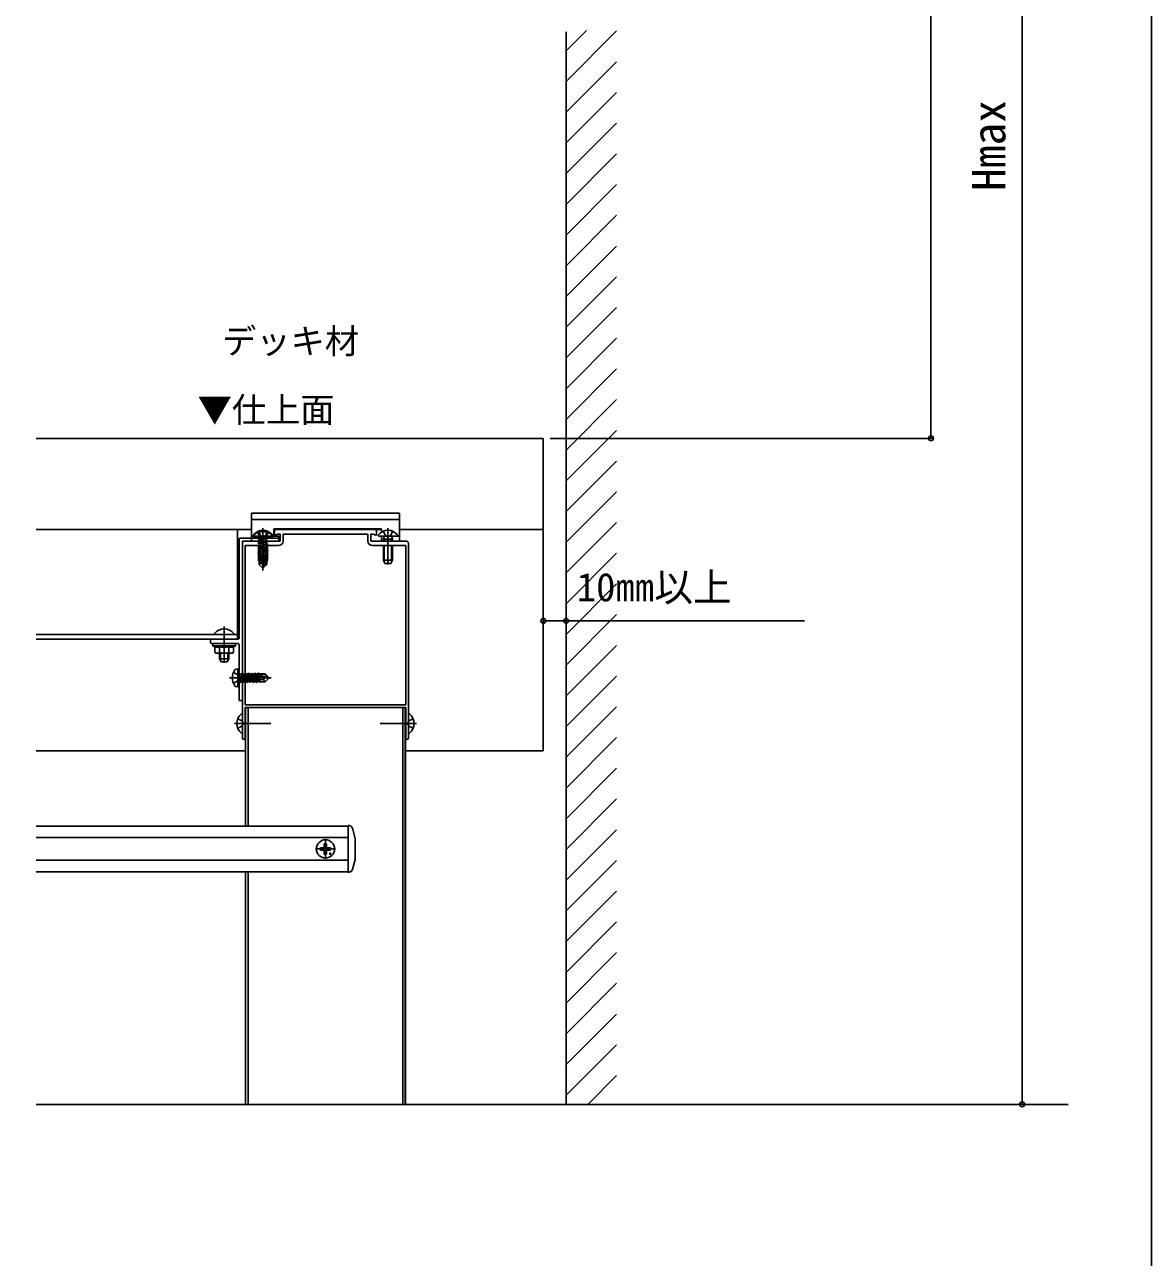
# Model space of a CAD drawing. Units: millimetres, scale not verified. Extents: x -875 to 875, y -1304 to 1297.
# Drawn here: x 381 to 875, y -66 to 474 of the extents above; entities that cross this region are included whole.
import ezdxf
from ezdxf.enums import TextEntityAlignment as Align

# ---------------------------------------------------------------- set-up
doc = ezdxf.new("R2010")
doc.units = ezdxf.units.MM
doc.header["$LTSCALE"] = 8
for name, color, linetype in [('0-1_USER1', 3, 'Continuous'), ('0-2_YKK_11', 7, 'Continuous'), ('0-3_YKK_12', 2, 'Continuous'), ('0-4_YKK_13', 4, 'Continuous'), ('0-5_YKK_D', 6, 'Continuous'), ('0-6_YKK_ZWAK', 7, 'Continuous'), ('0-7_YSS_K', 3, 'Continuous')]:
    doc.layers.add(name, color=color, linetype=linetype)
doc.styles.add('ＭＳ ゴシック', font='')
doc.styles.get('ＭＳ ゴシック').set_extended_font_data('MS Gothic')

msp = doc.modelspace()

# ---------------------------------------------------------------- linework, layer by layer
at = {"layer": '0-2_YKK_11'}
for points in [[(477.476, 247.8), (492.976, 247.8), (492.976, 250.8), (491.776, 250.8), (491.476, 250.5), (490.476, 250.5), (490.476, 252.8), (535.276, 252.8), (535.276, 250.5), (534.276, 250.5), (533.976, 250.8), (532.776, 250.8), (532.776, 247.8), (548.276, 247.8)], [(531.476, 247.8), (531.476, 250.8), (494.276, 250.8), (494.276, 247.8)], [(476.476, 161.4), (476.476, 167.342), (476.596, 167.525), (476.596, 168.075), (476.476, 168.258), (476.476, 246.8)], [(477.676, 176), (548.076, 176), (548.076, 245.8), (533.476, 245.8)], [(492.276, 245.8), (477.676, 245.8), (477.676, 176)], [(549.276, 246.8), (549.276, 168.258), (549.156, 168.075), (549.156, 167.525), (549.276, 167.342), (549.276, 161.4)], [(548.076, 161.4), (548.076, 174.8), (477.676, 174.8), (477.676, 161.4)]]:
    msp.add_lwpolyline(points, dxfattribs=at)
for centre, radius, start, end in [((477.476, 246.8), 1, 90.00001, 179.99999), ((492.276, 247.8), 2, 270.00001, 359.99999), ((533.476, 247.8), 2, 180.00001, 269.99999), ((548.276, 246.8), 1, 0.00001, 89.99999), ((477.076, 161.4), 0.6, 179.99999, 0.00001), ((548.676, 161.4), 0.6, 179.99999, 0.00001)]:
    msp.add_arc(centre, radius, start, end, dxfattribs=at)
at = {"layer": '0-3_YKK_12'}
for p, q in [((385.978, 292.8), (608.376, 292.8)), ((608.376, 292.8), (608.376, 155.8)), ((472.376, 252.8), (385.978, 252.8)), ((385.978, 252.8), (480.476, 252.8)), ((474.376, 252.8), (474.376, 204.8)), ((490.276, 252.8), (537.476, 252.8)), ((545.276, 252.8), (608.376, 252.8)), ((474.376, 206.8), (385.978, 206.8)), ((468.476, 210.3), (468.476, 194.337)), ((474.376, 204.8), (385.978, 204.8)), ((477.796, 174.8), (547.956, 174.8)), ((477.796, 174.8), (477.796, 122.8)), ((477.876, 174.8), (477.876, 160.8)), ((477.876, 174.8), (477.876, 122.8)), ((478.976, 174.8), (478.976, 122.8)), ((546.776, 174.8), (546.776, 0.8)), ((472.976, 167.8), (488.939, 167.8)), ((552.776, 167.8), (536.813, 167.8)), ((385.978, 155.8), (477.796, 155.8)), ((547.956, 155.8), (608.376, 155.8)), ((522.876, 117.8), (385.978, 117.8)), ((512.876, 117.2), (512.876, 108.4)), ((517.276, 112.8), (508.476, 112.8)), ((522.876, 107.8), (385.978, 107.8)), ((522.876, 102.8), (385.978, 102.8)), ((477.796, 102.8), (477.796, 0.8)), ((477.876, 102.8), (477.876, 0.8)), ((478.976, 102.8), (478.976, 0.8))]:
    msp.add_line(p, q, dxfattribs=at)
for points in [[(547.876, 174.8), (547.876, 155.8), (547.876, 0.8)], [(547.956, 174.8), (547.956, 155.8), (547.956, 0.8)], [(522.876, 102.8), (522.876, 122.8), (385.978, 122.8)]]:
    msp.add_lwpolyline(points, dxfattribs=at)
at = {"layer": '0-4_YKK_13'}
for p, q in [((545.276, 260), (480.476, 260)), ((480.476, 257.394), (480.476, 260)), ((545.276, 257.394), (545.276, 260)), ((480.476, 257.317), (480.476, 257.394)), ((480.476, 257.3), (480.476, 257.317)), ((480.476, 257.3), (545.276, 257.3)), ((480.476, 250.3), (480.476, 257.3)), ((545.276, 257.317), (545.276, 257.394)), ((545.276, 257.3), (545.276, 257.317)), ((545.276, 250.3), (545.276, 257.3)), ((492.176, 249), (475.476, 249)), ((480.476, 250), (480.476, 250.3)), ((492.476, 250), (480.476, 250)), ((480.476, 249), (480.476, 250)), ((480.476, 248.8), (480.476, 249)), ((481.476, 249.5), (481.617, 250.302)), ((489.476, 249.5), (481.476, 249.5)), ((481.476, 249.5), (481.564, 249)), ((481.5, 250), (489.452, 250)), ((489.388, 249), (481.564, 249)), ((483.376, 248.35), (486.976, 248.95)), ((486.976, 248.85), (483.376, 248.25)), ((483.376, 248.35), (483.926, 248.667)), ((483.401, 252.077), (484.331, 250.212)), ((486.976, 248.95), (483.926, 248.667)), ((483.926, 247.932), (486.976, 248.85)), ((483.926, 248.8), (483.926, 248.667)), ((484.331, 250.212), (484.729, 250)), ((485.476, 253.5), (485.476, 237.537)), ((485.476, 253.2), (485.476, 234.89)), ((485.476, 245.8), (485.476, 252)), ((486.621, 250.212), (486.223, 250)), ((487.551, 252.077), (486.621, 250.212)), ((486.976, 248.95), (486.976, 248.85)), ((487.026, 248.8), (487.026, 247.967)), ((489.476, 249.5), (489.334, 250.302)), ((489.476, 249.5), (489.388, 249)), ((490.276, 253.1), (537.476, 253.1)), ((490.276, 250.3), (490.276, 253.1)), ((490.276, 250), (490.276, 250.3)), ((492.476, 249), (492.476, 250)), ((492.476, 248.8), (492.476, 249)), ((492.476, 247.8), (492.476, 248.8)), ((492.476, 248.1), (492.476, 248.7)), ((536.3, 250), (544.252, 250)), ((537.476, 253.1), (537.476, 251.7)), ((537.476, 249), (537.476, 248.8)), ((537.476, 248.8), (537.476, 247.8)), ((538.201, 252.077), (539.131, 250.212)), ((538.276, 248.6), (538.42, 249.412)), ((538.655, 248.6), (538.415, 249.615)), ((539.131, 250.212), (540.276, 249.603)), ((540.276, 253.5), (540.276, 237.537)), ((540.276, 245.8), (540.276, 252)), ((541.421, 250.212), (540.276, 249.603)), ((542.351, 252.077), (541.421, 250.212)), ((541.897, 248.6), (542.137, 249.615)), ((542.276, 248.6), (542.131, 249.412)), ((545.276, 250), (545.276, 250.3)), ((545.276, 248.8), (545.276, 249)), ((545.276, 247.8), (545.276, 248.8)), ((474.976, 248.5), (474.976, 205.1)), ((476.476, 178.1), (476.476, 247.5)), ((476.776, 247.8), (492.176, 247.8)), ((483.376, 248.35), (483.376, 248.25)), ((483.376, 248.35), (483.376, 248.25)), ((483.376, 248.25), (483.926, 247.932)), ((483.376, 246.95), (487.576, 247.65)), ((487.576, 247.55), (483.376, 246.85)), ((483.376, 246.95), (483.926, 247.267)), ((483.376, 246.95), (483.376, 246.85)), ((483.376, 246.85), (483.926, 246.532)), ((483.376, 245.55), (487.576, 246.25)), ((487.576, 246.15), (483.376, 245.45)), ((483.376, 245.55), (483.926, 245.867)), ((483.376, 245.55), (483.376, 245.45)), ((483.376, 245.45), (483.926, 245.132)), ((483.376, 244.15), (487.576, 244.85)), ((487.576, 244.75), (483.376, 244.05)), ((483.376, 244.15), (483.926, 244.467)), ((483.376, 244.15), (483.376, 244.05)), ((483.376, 244.05), (483.926, 243.732)), ((483.376, 242.75), (487.576, 243.45)), ((487.576, 243.35), (483.376, 242.65)), ((483.476, 245.8), (483.476, 239.4)), ((483.855, 245.8), (483.855, 238.642)), ((487.026, 247.967), (483.926, 247.267)), ((483.926, 247.932), (483.926, 247.267)), ((487.026, 247.232), (483.926, 246.532)), ((487.026, 246.567), (483.926, 245.867)), ((483.926, 246.532), (483.926, 245.867)), ((487.026, 245.167), (483.926, 244.467)), ((483.926, 245.132), (483.926, 244.467)), ((487.026, 243.767), (483.926, 243.067)), ((483.926, 243.732), (483.926, 243.067)), ((487.576, 247.65), (487.026, 247.967)), ((487.576, 247.55), (487.026, 247.232)), ((487.026, 247.232), (487.026, 246.567)), ((487.576, 246.25), (487.026, 246.567)), ((487.026, 245.832), (487.026, 245.167)), ((487.576, 244.85), (487.026, 245.167)), ((487.026, 244.432), (487.026, 243.767)), ((487.576, 243.45), (487.026, 243.767)), ((487.097, 245.8), (487.097, 238.642)), ((487.476, 245.8), (487.476, 239.4)), ((487.576, 247.65), (487.576, 247.55)), ((487.576, 246.25), (487.576, 246.15)), ((487.576, 244.85), (487.576, 244.75)), ((487.576, 243.45), (487.576, 243.35)), ((545.276, 247.8), (537.476, 247.8)), ((542.276, 248.6), (538.276, 248.6)), ((538.276, 248.6), (538.276, 247.8)), ((538.276, 245.8), (538.276, 239.4)), ((538.655, 248.6), (538.655, 247.8)), ((538.655, 245.8), (538.655, 238.642)), ((541.897, 248.6), (541.897, 247.8)), ((541.897, 245.8), (541.897, 238.642)), ((542.276, 248.6), (542.276, 247.8)), ((542.276, 245.8), (542.276, 239.4)), ((483.376, 242.75), (483.926, 243.067)), ((483.376, 242.75), (483.376, 242.65)), ((483.376, 242.65), (483.926, 242.332)), ((483.376, 241.35), (487.576, 242.05)), ((487.576, 241.95), (483.376, 241.25)), ((483.376, 241.35), (483.926, 241.667)), ((483.376, 241.35), (483.376, 241.25)), ((483.376, 241.25), (483.926, 240.932)), ((487.476, 239.4), (483.476, 239.4)), ((484.176, 238), (483.476, 239.4)), ((486.154, 240.49), (483.576, 240.065)), ((483.576, 240.065), (483.926, 240.267)), ((483.776, 239.971), (483.576, 240.065)), ((483.776, 239.971), (483.776, 237.55)), ((486.02, 239.9), (483.776, 239.9)), ((484.731, 238.351), (483.776, 237.55)), ((487.026, 242.367), (483.926, 241.667)), ((483.926, 242.332), (483.926, 241.667)), ((486.381, 241.487), (483.926, 240.932)), ((483.926, 240.932), (483.926, 240.267)), ((486.222, 240.786), (483.926, 240.267)), ((486.776, 238), (484.176, 238)), ((486.094, 240.224), (484.428, 239.9)), ((486.808, 241.622), (485.626, 236.424)), ((487.476, 239.4), (486.776, 238)), ((487.026, 240.967), (486.873, 240.933)), ((486.876, 241.452), (486.876, 237.674)), ((487.476, 240.708), (486.876, 240.609)), ((487.476, 240.492), (486.876, 240.376)), ((487.176, 239.9), (486.876, 239.9)), ((487.026, 243.032), (487.026, 242.367)), ((487.576, 242.05), (487.026, 242.367)), ((487.026, 241.632), (487.026, 240.967)), ((487.476, 240.708), (487.026, 240.967)), ((487.176, 240.319), (487.176, 237.55)), ((487.476, 240.708), (487.476, 240.492)), ((487.576, 242.05), (487.576, 241.95)), ((542.276, 239.4), (538.276, 239.4)), ((538.976, 238), (538.276, 239.4)), ((541.576, 238), (538.976, 238)), ((542.276, 239.4), (541.576, 238)), ((485.326, 236), (483.776, 237.55)), ((485.476, 237.506), (485.326, 236)), ((485.326, 236), (485.626, 236)), ((485.476, 237.506), (485.476, 236)), ((486.876, 237.674), (485.626, 236.424)), ((485.626, 236), (487.176, 237.55)), ((485.626, 236.424), (485.626, 236)), ((487.176, 237.55), (486.876, 237.674)), ((472.452, 206.8), (464.5, 206.8)), ((462.476, 204.3), (462.476, 203.3)), ((474.676, 204.8), (462.976, 204.8)), ((462.976, 202.8), (474.676, 202.8)), ((463.476, 201.8), (473.476, 201.8)), ((463.776, 202.8), (473.176, 202.8)), ((464.434, 198.913), (464.434, 201.101)), ((466.455, 198.913), (466.455, 201.508)), ((468.476, 196.185), (468.476, 203.229)), ((470.497, 198.913), (470.497, 201.508)), ((472.517, 198.913), (472.517, 201.101)), ((474.976, 202.5), (474.976, 178.1)), ((464.976, 198.6), (464.434, 198.913)), ((471.976, 198.6), (464.976, 198.6)), ((466.476, 198.6), (466.476, 196.2)), ((466.476, 196.2), (470.476, 196.2)), ((466.476, 196.2), (467.176, 194.8)), ((466.855, 198.6), (466.855, 195.442)), ((467.176, 194.8), (469.776, 194.8)), ((469.776, 194.8), (470.476, 196.2)), ((470.097, 198.6), (470.097, 195.442)), ((470.476, 198.6), (470.476, 196.2)), ((471.976, 198.6), (472.517, 198.913)), ((474.476, 191.8), (473.673, 191.658)), ((474.476, 191.8), (474.476, 183.8)), ((474.476, 191.8), (474.976, 191.712)), ((474.976, 191.712), (474.976, 183.888)), ((475.626, 185.7), (475.026, 189.3)), ((475.026, 189.3), (475.126, 189.3)), ((475.026, 189.3), (475.308, 186.25)), ((475.126, 189.3), (475.726, 185.7)), ((476.043, 186.25), (475.126, 189.3)), ((475.176, 189.35), (476.008, 189.35)), ((476.326, 189.9), (476.008, 189.35)), ((476.008, 189.35), (476.708, 186.25)), ((477.026, 185.7), (476.326, 189.9)), ((476.326, 189.9), (476.426, 189.9)), ((476.426, 189.9), (476.743, 189.35)), ((476.426, 189.9), (477.126, 185.7)), ((476.743, 189.35), (477.443, 186.25)), ((476.743, 189.35), (477.408, 189.35)), ((477.726, 189.9), (477.408, 189.35)), ((477.408, 189.35), (478.108, 186.25)), ((478.426, 185.7), (477.726, 189.9)), ((477.726, 189.9), (477.826, 189.9)), ((477.826, 189.9), (478.526, 185.7)), ((478.143, 189.35), (478.808, 189.35)), ((479.126, 189.9), (478.808, 189.35)), ((478.808, 189.35), (479.508, 186.25)), ((479.826, 185.7), (479.126, 189.9)), ((479.126, 189.9), (479.226, 189.9)), ((479.226, 189.9), (479.926, 185.7)), ((479.543, 189.35), (480.208, 189.35)), ((480.526, 189.9), (480.208, 189.35)), ((480.208, 189.35), (480.908, 186.25)), ((481.226, 185.7), (480.526, 189.9)), ((480.526, 189.9), (480.626, 189.9)), ((480.626, 189.9), (481.326, 185.7)), ((480.943, 189.35), (481.608, 189.35)), ((481.926, 189.9), (481.608, 189.35)), ((481.608, 189.35), (482.308, 186.25)), ((482.626, 185.7), (481.926, 189.9)), ((481.926, 189.9), (482.026, 189.9)), ((482.026, 189.9), (482.726, 185.7)), ((482.343, 189.35), (483.008, 189.35)), ((482.524, 189.2), (486.302, 189.2)), ((483.268, 189.8), (483.008, 189.35)), ((483.008, 189.35), (483.043, 189.197)), ((483.268, 189.8), (483.484, 189.8)), ((483.268, 189.8), (483.367, 189.2)), ((483.484, 189.8), (483.6, 189.2)), ((483.657, 189.5), (486.426, 189.5)), ((484.076, 189.5), (484.076, 189.2)), ((486.426, 189.5), (486.302, 189.2)), ((486.302, 189.2), (487.552, 187.95)), ((487.976, 187.95), (486.426, 189.5)), ((470.776, 187.8), (489.086, 187.8)), ((474.476, 183.8), (473.673, 183.941)), ((473.976, 187.8), (477.476, 187.8)), ((474.476, 183.8), (474.976, 183.888)), ((475.176, 186.25), (475.308, 186.25)), ((475.626, 185.7), (475.308, 186.25)), ((475.626, 185.7), (475.726, 185.7)), ((475.626, 185.7), (475.726, 185.7)), ((475.726, 185.7), (476.043, 186.25)), ((476.043, 186.25), (476.708, 186.25)), ((477.026, 185.7), (476.708, 186.25)), ((477.026, 185.7), (477.126, 185.7)), ((477.126, 185.7), (477.443, 186.25)), ((477.443, 186.25), (478.108, 186.25)), ((478.426, 185.7), (478.108, 186.25)), ((478.426, 185.7), (478.526, 185.7)), ((478.526, 185.7), (478.843, 186.25)), ((478.843, 186.25), (479.508, 186.25)), ((479.826, 185.7), (479.508, 186.25)), ((479.826, 185.7), (479.926, 185.7)), ((479.926, 185.7), (480.243, 186.25)), ((480.243, 186.25), (480.908, 186.25)), ((481.226, 185.7), (480.908, 186.25)), ((481.226, 185.7), (481.326, 185.7)), ((481.326, 185.7), (481.643, 186.25)), ((481.643, 186.25), (482.308, 186.25)), ((482.626, 185.7), (482.308, 186.25)), ((482.353, 189.132), (487.552, 187.95)), ((482.489, 188.705), (483.043, 186.25)), ((482.626, 185.7), (482.726, 185.7)), ((482.726, 185.7), (483.043, 186.25)), ((483.043, 186.25), (483.708, 186.25)), ((483.19, 188.546), (483.708, 186.25)), ((483.486, 188.478), (483.91, 185.9)), ((483.91, 185.9), (483.708, 186.25)), ((483.752, 188.418), (484.076, 186.752)), ((484.005, 186.1), (483.91, 185.9)), ((484.005, 186.1), (486.426, 186.1)), ((484.076, 188.344), (484.076, 186.1)), ((485.625, 187.055), (486.426, 186.1)), ((487.976, 187.65), (486.426, 186.1)), ((486.47, 187.8), (487.976, 187.8)), ((486.47, 187.8), (487.976, 187.65)), ((487.552, 187.95), (487.976, 187.95)), ((487.976, 187.65), (487.976, 187.95)), ((475.276, 177.8), (476.176, 177.8)), ((474.399, 169.875), (476.264, 168.945)), ((476.264, 168.945), (476.873, 167.8)), ((476.264, 166.655), (476.873, 167.8)), ((476.476, 163.824), (476.476, 171.776)), ((549.487, 168.945), (548.879, 167.8)), ((549.487, 166.655), (548.879, 167.8)), ((549.276, 163.824), (549.276, 171.776)), ((551.353, 169.875), (549.487, 168.945)), ((474.399, 165.725), (476.264, 166.655)), ((551.353, 165.725), (549.487, 166.655)), ((525.876, 117.402), (524.674, 121.888)), ((512.357, 113.937), (512.256, 113.42)), ((512.376, 115.045), (512.357, 113.937)), ((513.376, 115.045), (513.395, 113.937)), ((513.395, 113.937), (513.496, 113.42)), ((525.876, 117.402), (525.876, 108.198)), ((510.631, 113.3), (511.739, 113.319)), ((510.631, 112.3), (511.739, 112.281)), ((511.739, 113.319), (512.256, 113.42)), ((511.739, 112.281), (512.256, 112.18)), ((512.357, 111.663), (512.256, 112.18)), ((512.376, 110.555), (512.357, 111.663)), ((513.376, 110.555), (513.395, 111.663)), ((513.395, 111.663), (513.496, 112.18)), ((514.013, 113.319), (513.496, 113.42)), ((514.013, 112.281), (513.496, 112.18)), ((515.121, 113.3), (514.013, 113.319)), ((515.121, 112.3), (514.013, 112.281)), ((525.876, 108.198), (524.674, 103.712)), ((523.225, 102.6), (522.876, 102.6))]:
    msp.add_line(p, q, dxfattribs=at)
for points in [[(492.476, 247.8), (480.476, 247.8), (480.476, 248.8)], [(483.176, 251.479), (484.331, 249.163), (485.476, 248.554)], [(487.776, 251.479), (486.621, 249.163), (485.476, 248.554)], [(545.276, 249), (545.276, 250), (537.476, 250), (537.476, 249)], [(487.576, 246.15), (487.026, 245.832), (483.926, 245.132)], [(487.576, 244.75), (487.026, 244.432), (483.926, 243.732)], [(487.576, 243.35), (487.026, 243.032), (483.926, 242.332)], [(486.385, 241.507), (485.476, 237.506), (484.731, 238.351), (484.576, 239.9)], [(487.576, 241.95), (487.026, 241.632), (486.834, 241.589)], [(487.476, 240.492), (487.026, 240.232), (486.876, 240.198)], [(463.476, 202.5), (463.476, 201.8), (464.845, 201.302)], [(473.476, 202.5), (473.476, 201.8), (472.107, 201.302)], [(472.496, 190.1), (474.813, 188.945), (475.422, 187.8)], [(477.826, 189.9), (478.143, 189.35), (478.843, 186.25)], [(479.226, 189.9), (479.543, 189.35), (480.243, 186.25)], [(480.626, 189.9), (480.943, 189.35), (481.643, 186.25)], [(482.026, 189.9), (482.343, 189.35), (482.387, 189.158)], [(483.484, 189.8), (483.743, 189.35), (483.777, 189.2)], [(472.496, 185.5), (474.813, 186.655), (475.422, 187.8)], [(482.469, 188.709), (486.47, 187.8), (485.625, 187.055), (484.076, 186.9)], [(522.876, 102.6), (522.876, 123), (523.225, 123)]]:
    msp.add_lwpolyline(points, dxfattribs=at)
for centre, radius in [((512.876, 112.8), 4), ((514.997, 110.679), 0.3)]:
    msp.add_circle(centre, radius, dxfattribs=at)
for centre, radius, start, end in [((475.476, 248.5), 0.5, 90, 180), ((481.5, 250.274), 0.274, 142.28591, 270), ((485.476, 247.2), 5.3, 37.71409, 142.28591), ((482.504, 250.146), 0.9, 122.05588, 170), ((485.476, 245.4), 6.5, 57.94412, 122.05588), ((483.726, 248.8), 0.2, 0, 90), ((487.226, 248.8), 0.2, 90, 180), ((488.448, 250.146), 0.9, 10, 57.94412), ((489.452, 250.274), 0.274, 270, 37.71409), ((492.176, 248.7), 0.3, 360, 90), ((536.3, 250.274), 0.274, 142.28591, 270), ((540.276, 247.2), 5.3, 37.71409, 142.28591), ((537.928, 249.5), 0.5, 349.90904, 90), ((542.624, 249.5), 0.5, 90, 190.09096), ((544.252, 250.274), 0.274, 270, 37.71409), ((476.776, 247.5), 0.3, 90, 180), ((492.176, 248.1), 0.3, 270, 0), ((486.628, 241.452), 0.248, 0, 167.19096), ((464.5, 207.074), 0.274, 142.28591, 270), ((468.476, 204), 5.3, 37.71409, 142.28591), ((472.452, 207.074), 0.274, 270, 37.71409), ((462.976, 204.3), 0.5, 90, 180), ((462.976, 203.3), 0.5, 180, 270), ((463.776, 202.5), 0.3, 90, 180), ((463.934, 201.101), 0.5, 0, 70), ((465.45, 202.966), 1.771, 250, 304.56509), ((468.476, 207.882), 6.687, 252.41205, 270), ((468.476, 207.882), 6.687, 270, 287.58795), ((471.501, 202.966), 1.771, 235.43491, 290), ((473.017, 201.101), 0.5, 110, 180), ((473.176, 202.5), 0.3, 0, 90), ((474.676, 205.1), 0.3, 270, 0), ((474.676, 202.5), 0.3, 0, 90), ((465.45, 200.371), 1.771, 240, 304.56509), ((468.476, 205.287), 6.687, 252.41205, 270), ((468.476, 205.287), 6.687, 270, 287.58795), ((471.501, 200.371), 1.771, 235.43491, 300), ((478.576, 187.8), 6.5, 147.94412, 212.05588), ((473.83, 190.772), 0.9, 100, 147.94412), ((475.176, 189.55), 0.2, 180, 270), ((482.524, 188.952), 0.248, 90, 257.19096), ((473.83, 184.828), 0.9, 212.05588, 260), ((475.176, 186.05), 0.2, 90, 180), ((475.276, 178.1), 0.3, 180, 270), ((476.176, 178.1), 0.3, 270, 0), ((479.276, 167.8), 5.3, 127.71409, 232.28591), ((476.202, 171.776), 0.274, 0, 127.71409), ((549.55, 171.776), 0.274, 52.28591, 180), ((546.476, 167.8), 5.3, 307.71409, 52.28591), ((476.202, 163.824), 0.274, 232.28591, 0), ((549.55, 163.824), 0.274, 180, 307.71409), ((523.225, 121.5), 1.5, 15, 90), ((512.876, 112.8), 2.3, 77.44414, 102.55586), ((512.876, 112.8), 2.3, 167.44414, 192.55586), ((512.876, 112.8), 2.3, 257.44414, 282.55586), ((512.876, 112.8), 2.3, 347.44414, 12.55586), ((523.225, 104.1), 1.5, 270, 345)]:
    msp.add_arc(centre, radius, start, end, dxfattribs=at)
at = {"layer": '0-5_YKK_D'}
for p, q in [((818.376, 0.8), (818.376, 870.386)), ((778.376, 292.8), (778.376, 795.355)), ((611.376, 292.8), (779.376, 292.8))]:
    msp.add_line(p, q, dxfattribs=at)
msp.add_lwpolyline([(608.376, 212.8), (618.376, 212.8), (722.852, 212.8)], dxfattribs=at)
for centre in [(778.376, 292.8), (608.376, 212.8), (618.376, 212.8), (818.376, 0.8)]:
    msp.add_circle(centre, 1.075, dxfattribs=at)
at = {"layer": '0-6_YKK_ZWAK'}
msp.add_lwpolyline([(-875, -1304.2), (875, -1304.2), (875, 1245.8)], dxfattribs=at)
at = {"layer": '0-7_YSS_K'}
for p, q in [((618.376, 462.776), (627.312, 471.712)), ((618.376, 449.306), (640.515, 471.445)), ((618.376, 471.05), (618.376, 0.8)), ((618.376, 435.835), (640.515, 457.975)), ((618.376, 422.365), (640.515, 444.504)), ((618.376, 408.895), (640.515, 431.034)), ((618.376, 395.424), (640.515, 417.563)), ((618.376, 381.954), (640.515, 404.093)), ((618.376, 368.483), (640.515, 390.623)), ((618.376, 355.013), (640.515, 377.152)), ((618.376, 341.543), (640.515, 363.682)), ((618.376, 328.072), (640.515, 350.212)), ((618.376, 314.602), (640.515, 336.741)), ((618.376, 301.132), (640.515, 323.271)), ((618.376, 287.661), (640.515, 309.8)), ((618.376, 274.191), (640.515, 296.33)), ((618.376, 260.72), (640.515, 282.86)), ((618.376, 247.25), (640.515, 269.389)), ((618.376, 233.78), (640.515, 255.919)), ((618.376, 220.309), (640.515, 242.448)), ((618.376, 206.839), (640.515, 228.978)), ((618.376, 193.368), (640.515, 215.508)), ((618.376, 179.898), (640.515, 202.037)), ((618.376, 166.428), (640.515, 188.567)), ((618.376, 152.957), (640.515, 175.097)), ((618.376, 139.487), (640.515, 161.626)), ((618.376, 126.017), (640.515, 148.156)), ((618.376, 112.546), (640.515, 134.685)), ((618.376, 99.076), (640.515, 121.215)), ((618.376, 85.605), (640.515, 107.745)), ((618.376, 72.135), (640.515, 94.274)), ((618.376, 58.665), (640.515, 80.804)), ((618.376, 45.194), (640.515, 67.333)), ((618.376, 31.724), (640.515, 53.863)), ((618.376, 18.253), (640.515, 40.393)), ((618.376, 4.783), (640.515, 26.922)), ((627.863, 0.8), (640.515, 13.452)), ((385.978, 0.8), (838.503, 0.8))]:
    msp.add_line(p, q, dxfattribs=at)

# ---------------------------------------------------------------- texts
at = {"layer": '0-1_USER1', "style": 'ＭＳ ゴシック'}
for s, p in [('デッキ材', (467.579, 326.666)), ('▼仕上面', (456.812, 296.518))]:
    msp.add_text(s, height=11, dxfattribs=at).set_placement(p, align=Align.BOTTOM_LEFT)
at = {"layer": '0-5_YKK_D', "style": 'ＭＳ ゴシック'}
msp.add_text('Hmax', height=14.66, rotation=90, dxfattribs=at).set_placement((815.376, 401.275), align=Align.BOTTOM_LEFT)
msp.add_text('10㎜以上', height=12.46, dxfattribs=at).set_placement((623.068, 217.635), align=Align.BOTTOM_LEFT)

doc.saveas('drawing.dxf')
